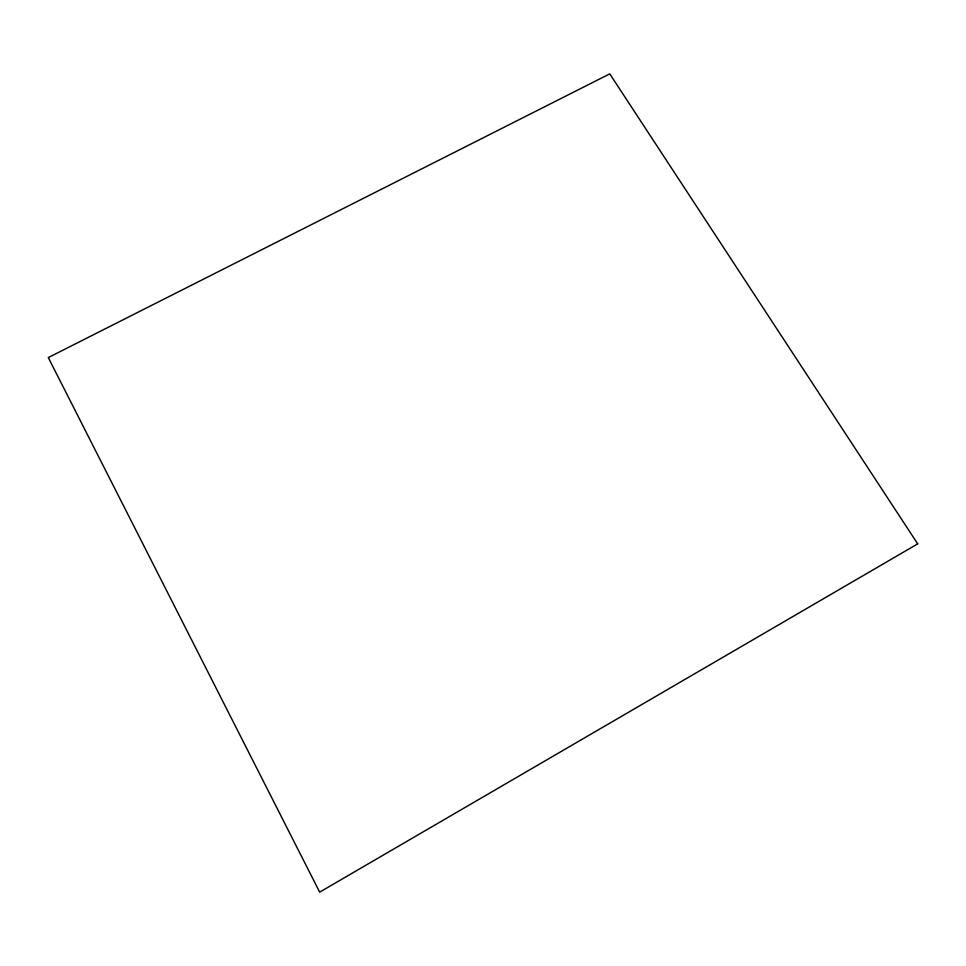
<?xml version="1.0" encoding="UTF-8"?>
<svg xmlns="http://www.w3.org/2000/svg" width="966" height="966" viewBox="0 0 966 966"><rect width="100%" height="100%" fill="white"/><g stroke="black" fill="none" stroke-linecap="round" stroke-linejoin="round"><path stroke-width="1.45" d="M917.7 543.858L319.674 892.137L48.3 357.577L609.763 73.863L917.7 543.858"/></g></svg>
